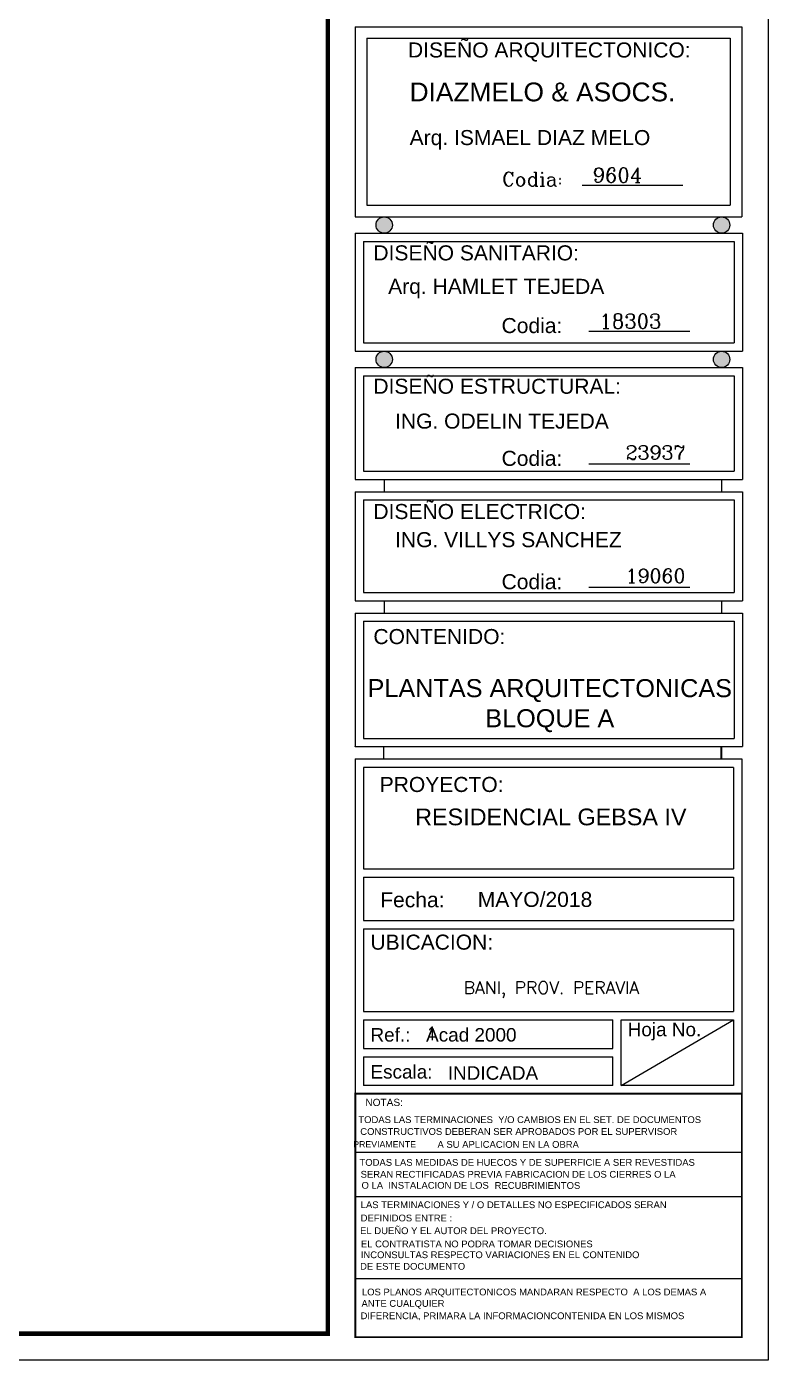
# Model space of a CAD drawing. Header units: feet. Extents: x -417 to 46, y -646 to -218.
# Drawn here: x -59.83 to -47.75, y -260.01 to -238.29 of the extents above; entities that cross this region are included whole.
import ezdxf
from ezdxf.enums import TextEntityAlignment as Align

# ---------------------------------------------------------------- set-up
doc = ezdxf.new("R2010")
doc.units = ezdxf.units.FT
doc.header["$MEASUREMENT"] = 0
doc.linetypes.add('ACAD_ISO03W100', pattern=[30, 12, -18])
for name, color, linetype in [('1', 5, 'ACAD_ISO03W100'), ('MARCO', 7, 'Continuous'), ('TARGETA', 7, 'Continuous'), ('TARJETA2', 1, 'Continuous'), ('textos', 7, 'Continuous'), ('TEXXT', 8, 'Continuous')]:
    doc.layers.add(name, color=color, linetype=linetype)
doc.layers.add('TEXTO', color=7, linetype='Continuous', lineweight=5)
doc.styles.add('DAMIAN', font='arial.ttf', dxfattribs={"height": 0.12})
doc.styles.add('DIMTEXT', font='dim', dxfattribs={"width": 0.75, "bigfont": 'special'})
doc.styles.get("Standard").update_dxf_attribs({"font": 'arial.ttf', "height": 0.115})
doc.styles.add('TITTEXTM', font='romanc.shx')

msp = doc.modelspace()

# ---------------------------------------------------------------- hatches: boundary and pattern name
at = {"layer": 'textos'}
h = msp.add_hatch(color=7, dxfattribs=at)
h.paths.add_polyline_path([(-54.0078, -241.3907, 1), (-54.0078, -241.657, 1)])
h.paths.add_polyline_path([(-48.5131, -241.3907, 1), (-48.5131, -241.657, 1)])
h = msp.add_hatch(color=7, dxfattribs=at)
h.paths.add_polyline_path([(-54.0078, -243.5789, 1), (-54.0078, -243.8452, 1)])
h.paths.add_polyline_path([(-48.5131, -243.5789, 1), (-48.5131, -243.8452, 1)])

# ---------------------------------------------------------------- linework, layer by layer
at = {"layer": '1', "color": 4, "linetype": 'Continuous'}
for p, q in [((-54.4783, -256.6251), (-48.184, -256.6251)), ((-54.4783, -257.3439), (-48.184, -257.3439)), ((-54.4783, -258.6821), (-48.184, -258.6821))]:
    msp.add_line(p, q, dxfattribs=at)
at = {"layer": 'MARCO'}
msp.add_lwpolyline([(-112.2526, -218.0141), (-47.7526, -218.0141), (-47.7526, -260.0141), (-112.2526, -260.0141)], close=True, dxfattribs=at)
at = {"layer": 'MARCO', "const_width": 0.075}
msp.add_lwpolyline([(-54.925, -218.4482), (-111.8185, -218.4482), (-111.8185, -259.5801), (-54.925, -259.5801)], close=True, dxfattribs=at)
at = {"layer": 'TARGETA', "color": 3}
for p, q in [((-54.4783, -238.2929), (-54.4783, -241.3907)), ((-54.4783, -238.2929), (-48.184, -238.2929)), ((-54.4783, -238.2929), (-48.184, -238.2929)), ((-54.2898, -238.4814), (-54.2898, -241.2022)), ((-54.2898, -238.4814), (-48.3725, -238.4814)), ((-48.3725, -238.4814), (-48.3725, -241.2022)), ((-48.184, -238.2929), (-48.184, -241.3907)), ((-54.2898, -241.2022), (-48.3725, -241.2022)), ((-54.4783, -241.3907), (-48.184, -241.3907)), ((-54.4783, -241.657), (-48.172, -241.657)), ((-54.4783, -241.657), (-54.4783, -243.5789)), ((-48.172, -241.657), (-48.172, -243.5789)), ((-54.3441, -241.7912), (-48.3062, -241.7912)), ((-54.3441, -241.7912), (-54.3441, -243.4447)), ((-48.3062, -241.7912), (-48.3062, -243.4447)), ((-54.3441, -243.4447), (-48.3062, -243.4447)), ((-54.4783, -243.5789), (-48.172, -243.5789)), ((-54.4783, -243.8452), (-54.4783, -245.6659)), ((-54.4783, -243.8452), (-48.172, -243.8452)), ((-48.172, -243.8452), (-48.172, -245.6659)), ((-54.3441, -243.9793), (-54.3441, -245.5317)), ((-54.3441, -243.9793), (-48.3062, -243.9793)), ((-48.3062, -243.9793), (-48.3062, -245.5317)), ((-54.4783, -245.6659), (-48.172, -245.6659)), ((-54.3441, -245.5317), (-48.3062, -245.5317)), ((-54.4783, -245.8666), (-54.4783, -247.6426)), ((-54.4783, -245.8666), (-48.172, -245.8666)), ((-48.172, -245.8666), (-48.172, -247.6426)), ((-54.3441, -246.0008), (-54.3441, -247.5085)), ((-54.3441, -246.0008), (-48.3062, -246.0008)), ((-54.3441, -246.0008), (-54.3441, -247.5084)), ((-48.3062, -246.0008), (-48.3062, -247.5085)), ((-54.3441, -247.5084), (-48.3061, -247.5084)), ((-54.3441, -247.5085), (-48.3062, -247.5085)), ((-54.4783, -247.6426), (-48.172, -247.6426)), ((-48.514, -247.6426), (-48.514, -247.8433)), ((-54.4783, -247.8433), (-54.4783, -248.5707)), ((-54.4783, -247.8433), (-54.4783, -250.0191)), ((-54.4783, -247.8433), (-54.4783, -248.5797)), ((-54.4783, -247.8433), (-48.172, -247.8433)), ((-54.3441, -247.9775), (-54.3441, -249.8849)), ((-54.3441, -247.9775), (-48.3062, -247.9775)), ((-48.3062, -247.9775), (-48.3062, -249.8849)), ((-48.172, -247.8433), (-48.172, -250.0191)), ((-54.3441, -249.8849), (-48.3062, -249.8849)), ((-54.4783, -250.0191), (-48.172, -250.0191)), ((-54.4783, -250.2192), (-48.184, -250.2192)), ((-54.4783, -250.2192), (-54.4783, -255.6726)), ((-48.184, -250.2192), (-48.184, -255.6726)), ((-54.3444, -250.3614), (-54.3444, -252.0099)), ((-48.3179, -250.3614), (-54.3444, -250.3614)), ((-48.3179, -250.3614), (-48.3179, -252.0099)), ((-54.3444, -252.0099), (-48.3179, -252.0099)), ((-54.3444, -252.1438), (-48.3179, -252.1438)), ((-54.3444, -252.1438), (-54.3444, -252.8515)), ((-48.3179, -252.1438), (-48.3179, -252.8515)), ((-54.3444, -252.8515), (-48.3179, -252.8515)), ((-54.3444, -252.9854), (-54.3444, -254.3334)), ((-54.3444, -252.9854), (-48.3179, -252.9854)), ((-54.3444, -252.9854), (-48.3179, -252.9854)), ((-48.3179, -252.9854), (-48.3179, -254.3334)), ((-54.3444, -254.3334), (-48.3179, -254.3334)), ((-54.3444, -254.4673), (-54.3444, -254.936)), ((-54.3444, -254.4673), (-50.2821, -254.4673)), ((-50.2821, -254.936), (-50.2821, -254.4673)), ((-50.1482, -254.4673), (-48.3179, -254.4673)), ((-50.1482, -255.5387), (-48.3179, -254.4673)), ((-50.1482, -255.5387), (-50.1482, -254.4673)), ((-48.3179, -254.4673), (-48.3179, -255.5387)), ((-54.3444, -254.936), (-50.2821, -254.936)), ((-54.3444, -255.0699), (-54.3444, -255.5387)), ((-54.3444, -255.0699), (-50.2821, -255.0699)), ((-50.2821, -255.5387), (-50.2821, -255.0699)), ((-50.2821, -255.5387), (-54.3444, -255.5387)), ((-48.3179, -255.5387), (-50.1482, -255.5387))]:
    msp.add_line(p, q, dxfattribs=at)
at = {"layer": 'TARJETA2', "color": 7}
msp.add_line((-54.4783, -255.6726), (-54.4783, -259.6374), dxfattribs=at)
at = {"layer": 'textos', "color": 7}
for p, q in [((-54.0087, -245.6659), (-54.0087, -245.8666)), ((-48.514, -245.6659), (-48.514, -245.8666)), ((-54.4783, -245.8666), (-54.4783, -246.8491)), ((-54.0087, -247.6426), (-54.0087, -247.8433)), ((-54.4783, -250.0232), (-54.4783, -250.0191)), ((-54.0207, -250.0191), (-54.0207, -250.2192)), ((-48.526, -250.0191), (-48.526, -250.2192)), ((-48.514, -250.0196), (-48.514, -250.2203)), ((-48.184, -255.5048), (-48.184, -259.6374)), ((-48.184, -255.6726), (-54.4783, -255.6726)), ((-54.4783, -259.6374), (-48.184, -259.6374))]:
    msp.add_line(p, q, dxfattribs=at)
for centre in [(-54.0078, -241.5239), (-48.5131, -241.5239), (-54.0078, -243.712), (-48.5131, -243.712)]:
    msp.add_circle(centre, 0.1331, dxfattribs=at)
at = {"layer": 'TEXXT'}
for p, q in [((-50.7848, -240.8739), (-49.1433, -240.8739)), ((-50.6728, -243.2512), (-49.0313, -243.2512)), ((-50.6728, -245.4137), (-49.0313, -245.4137)), ((-50.6728, -247.4227), (-49.0313, -247.4227))]:
    msp.add_line(p, q, dxfattribs=at)
at = {"layer": 'TEXXT', "const_width": 0.0314}
msp.add_lwpolyline([(-54.4783, -255.6726), (-48.184, -255.6726), (-48.184, -259.6374), (-54.4783, -259.6374), (-54.4783, -255.6726)], dxfattribs=at)

# ---------------------------------------------------------------- texts
at = {"style": 'DIMTEXT'}
msp.add_attdef('1', text='1', height=0.2356, dxfattribs=at).set_placement((-53.2357, -254.807), align=Align.CENTER)
at = {"layer": 'TEXTO', "color": 7}
for s, height, p in [('NOTAS:', 0.11782, (-54.3146, -255.7545)), ('  PREVIAMENTE', 0.102114, (-54.591, -256.4445))]:
    msp.add_text(s, height=height, dxfattribs=at).set_placement(p, align=Align.TOP_LEFT)
at = {"layer": 'textos', "color": 7}
for s, height, style, p in [('  Codia:', 0.22676, 'TITTEXTM', (-52.3986, -240.6611)), ('9604', 0.23548, 'TITTEXTM', (-50.6143, -240.5939)), ('  Codia:', 0.24507, 'DAMIAN', (-52.2866, -243.0383)), ('18303', 0.23548, 'TITTEXTM', (-50.5024, -242.9711)), ('  Codia:', 0.24507, 'DAMIAN', (-52.2866, -245.2009)), ('  Codia:', 0.24507, 'DAMIAN', (-52.2866, -247.2098)), ('Fecha:', 0.24507, 'DAMIAN', (-54.0721, -252.3908)), ('UBICACION:', 0.24507, 'DAMIAN', (-54.2312, -253.0805)), ('Hoja No.', 0.22057, 'DAMIAN', (-50.043, -254.5156)), ('Ref.:', 0.22057, 'DAMIAN', (-54.2312, -254.6021)), ('Acad 2000', 0.22057, 'DAMIAN', (-53.3257, -254.6021)), ('Escala:', 0.22057, 'DAMIAN', (-54.2312, -255.2047)), ('TODAS LAS TERMINACIONES  Y/O CAMBIOS EN EL SET. DE DOCUMENTOS', 0.110283, 'DAMIAN', (-54.4285, -256.0393)), ('CONSTRUCTIVOS DEBERAN SER APROBADOS POR EL SUPERVISOR  ', 0.110283, 'DAMIAN', (-54.3975, -256.2319)), ('A SU APLICACION EN LA OBRA', 0.110283, 'DAMIAN', (-53.14, -256.4426)), ('TODAS LAS MEDIDAS DE HUECOS Y DE SUPERFICIE A SER REVESTIDAS ', 0.110283, 'DAMIAN', (-54.4098, -256.7356)), ('  SERAN', 0.11028, 'DAMIAN', (-54.4769, -256.9288)), ('RECTIFICADAS PREVIA FABRICACION DE LOS CIERRES O LA   ', 0.110283, 'DAMIAN', (-53.8246, -256.9292)), (' O LA  INSTALACION DE LOS', 0.110283, 'DAMIAN', (-54.4195, -257.1089)), ('RECUBRIMIENTOS', 0.110283, 'DAMIAN', (-52.2097, -257.1114)), ('LAS TERMINACIONES Y / O DETALLES NO ESPECIFICADOS SERAN ', 0.110283, 'DAMIAN', (-54.3899, -257.4253)), ('EL DUEÑO Y EL AUTOR DEL PROYECTO.  ', 0.110283, 'DAMIAN', (-54.4, -257.8486)), ('  DEFINIDOS ENTRE :', 0.110283, 'DAMIAN', (-54.4761, -257.6409)), ('  EL CONTRATISTA NO PODRA TOMAR DECISIONES ', 0.110283, 'DAMIAN', (-54.4728, -258.0631)), ('INCONSULTAS RESPECTO VARIACIONES EN EL CONTENIDO  ', 0.110283, 'DAMIAN', (-54.3885, -258.2399)), (' DE ESTE DOCUMENTO', 0.110283, 'DAMIAN', (-54.4432, -258.4279)), ('LOS PLANOS ARQUITECTONICOS MANDARAN RESPECTO  A LOS DEMAS A ', 0.110283, 'DAMIAN', (-54.3703, -258.8459)), ('  ANTE CUALQUIER  ', 0.110283, 'DAMIAN', (-54.4631, -259.0324)), ('DIFERENCIA, PRIMARA LA INFORMACIONCONTENIDA EN LOS MISMOS', 0.110283, 'DAMIAN', (-54.3925, -259.2336))]:
    msp.add_text(s, height=height, dxfattribs=dict(at, style=style)).set_placement(p, align=Align.TOP_LEFT)
at = {"layer": 'textos', "color": 7, "style": 'DAMIAN'}
for s, height, p in [('MAYO/2018', 0.24507, (-52.4844, -252.6297)), ('INDICADA', 0.22057, (-52.9725, -255.4442))]:
    msp.add_text(s, height=height, dxfattribs=at).set_placement(p)
at = {"layer": 'textos', "color": 7}
for s, insert, char_height, width, attachment_point, style in [('DISEÑO ARQUITECTONICO:', (-53.6203, -238.5496), 0.245073, 8.710453, 1, 'DAMIAN'), ('DIAZMELO & ASOCS.', (-53.5935, -239.2027), 0.306341, 10.879033, 1, 'DAMIAN'), ('Arq. ISMAEL DIAZ MELO', (-53.5935, -239.9765), 0.245073, 8.703227, 1, 'DAMIAN'), ('DISEÑO SANITARIO:', (-54.1833, -241.8544), 0.245073, 8.710453, 1, 'DAMIAN'), ('Arq. HAMLET TEJEDA', (-53.9429, -242.3998), 0.245073, 8.703227, 1, 'DAMIAN'), ('DISEÑO ESTRUCTURAL:', (-54.1833, -244.0266), 0.245073, 8.710453, 1, 'DAMIAN'), ('ING. ODELIN TEJEDA', (-53.831, -244.5941), 0.245073, 8.703227, 1, 'DAMIAN'), ('23937', (-50.0772, -245.2296), 0.22735, 25.335237, 4, 'TITTEXTM'), ('DISEÑO ELECTRICO:', (-54.1833, -246.1914), 0.245073, 44.212506, 4, 'DAMIAN'), ('ING. VILLYS SANCHEZ', (-53.8309, -246.5252), 0.245073, 8.703227, 1, 'DAMIAN'), ('19060', (-50.0771, -247.2385), 0.22735, 25.335237, 4, 'TITTEXTM'), ('CONTENIDO:', (-54.1833, -248.1035), 0.24507, 8.710453, 1, 'DAMIAN'), ('PLANTAS ARQUITECTONICAS\\PBLOQUE A', (-51.3113, -248.9191), 0.294087, 10.443872, 2, 'DAMIAN'), ('PROYECTO:', (-54.0809, -250.5125), 0.24507, 8.710453, 1, 'DAMIAN'), ('RESIDENCIAL GEBSA IV', (-51.2941, -251.0275), 0.272398, 9.673636, 2, 'DAMIAN'), (' BANI, PROV. PERAVIA', (-51.3555, -253.8426), 0.204299, 7.255227, 2, 'TITTEXTM')]:
    msp.add_mtext(s, dxfattribs=dict(at, insert=insert, char_height=char_height, width=width, attachment_point=attachment_point, style=style))

doc.saveas('drawing.dxf')
